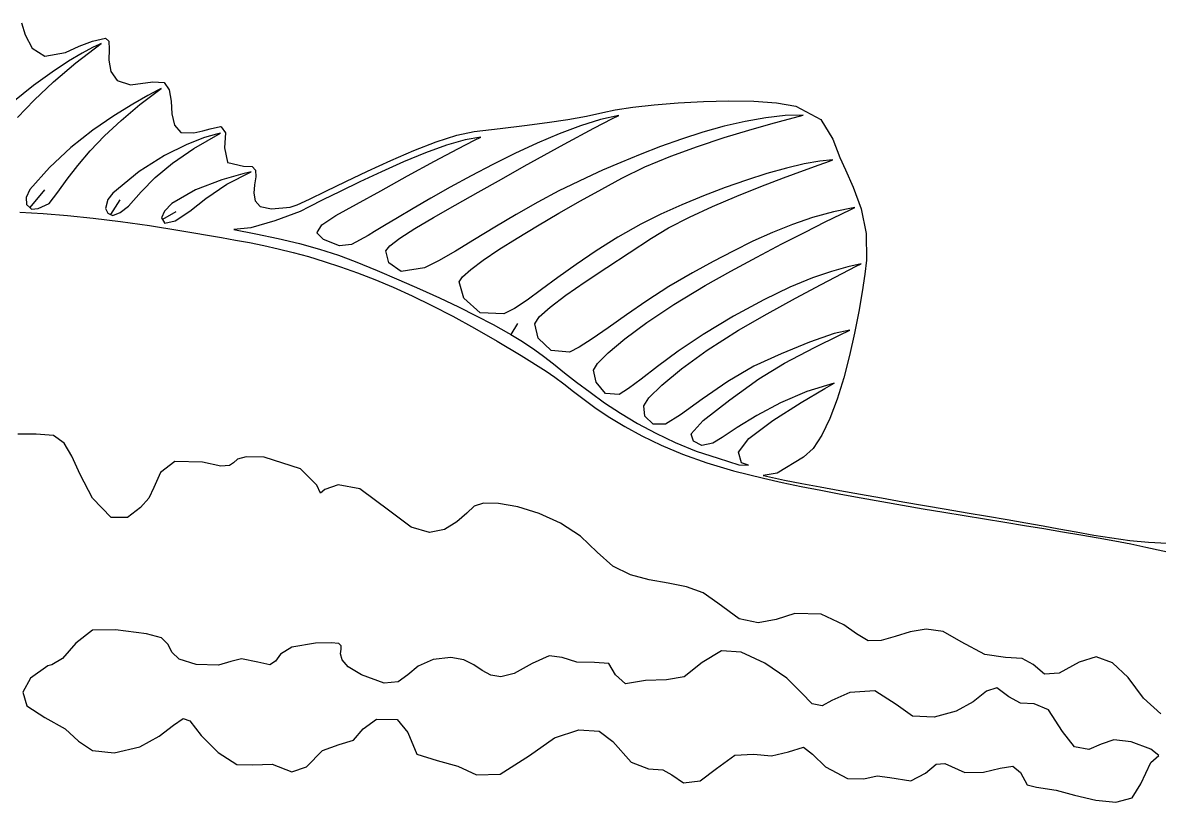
# Model space of a CAD drawing. Extents: x 0 to 275, y 0 to 119.
# Drawn here: x 131.6 to 226.3, y 53.2 to 118.2 of the extents above; entities that cross this region are included whole.
import ezdxf

# ---------------------------------------------------------------- set-up
doc = ezdxf.new("R2010")
doc.units = 0
doc.layers.add('WHITE', color=7, linetype='CONTINUOUS')

msp = doc.modelspace()

# ---------------------------------------------------------------- linework, layer by layer
at = {"layer": 'WHITE', "linetype": 'CONTINUOUS'}
for p, q in [((131.4698, 118.2063), (131.7896, 117.1822)), ((131.7896, 117.1822), (132.3676, 116.0771)), ((136.289, 116.2507), (137.3923, 116.6742)), ((137.3923, 116.6742), (138.4885, 116.9124)), ((138.4885, 116.9124), (138.7572, 116.6706)), ((138.7572, 116.6706), (138.7821, 115.9902)), ((132.3676, 116.0771), (133.4149, 115.4188)), ((133.4149, 115.4188), (135.1442, 115.7345)), ((135.1442, 115.7345), (136.289, 116.2507)), ((136.5463, 115.6682), (135.4101, 114.9937)), ((136.0091, 114.8686), (138.1228, 116.4776)), ((137.4084, 116.133), (136.5463, 115.6682)), ((137.9555, 116.4019), (137.4084, 116.133)), ((138.1228, 116.4776), (137.9555, 116.4019)), ((138.7821, 115.9902), (138.7696, 115.0795)), ((135.4101, 114.9937), (134.0405, 114.0959)), ((134.1473, 113.2841), (136.0091, 114.8686)), ((138.7696, 115.0795), (138.9245, 114.1449)), ((134.0405, 114.0959), (132.4784, 112.961)), ((138.9245, 114.1449), (139.4506, 113.3935)), ((132.4784, 112.961), (130.7644, 111.5755)), ((132.5352, 111.7533), (134.1473, 113.2841)), ((139.4506, 113.3935), (140.5529, 113.0312)), ((140.5529, 113.0312), (142.4377, 113.2657)), ((142.4377, 113.2657), (143.3623, 113.2293)), ((143.3623, 113.2293), (143.7961, 112.6198)), ((142.012, 112.1372), (140.7494, 111.4224)), ((141.3564, 111.3785), (143.1324, 112.7143)), ((142.8543, 112.5778), (142.012, 112.1372)), ((143.1324, 112.7143), (142.8543, 112.5778)), ((143.7961, 112.6198), (143.9457, 111.6684)), ((131.1497, 110.2896), (132.5352, 111.7533)), ((140.7494, 111.4224), (139.1824, 110.4495)), ((139.7796, 110.0529), (141.3564, 111.3785)), ((143.9457, 111.6684), (144.0195, 110.6037)), ((179.9265, 110.7208), (180.9753, 110.9416)), ((180.9753, 110.9416), (182.4362, 111.1621)), ((182.4362, 111.1621), (184.2118, 111.3651)), ((184.2118, 111.3651), (186.2051, 111.5334)), ((186.2051, 111.5334), (188.3187, 111.6498)), ((188.3187, 111.6498), (190.4554, 111.6971)), ((190.4554, 111.6971), (192.5181, 111.6582)), ((192.5181, 111.6582), (194.4096, 111.5157)), ((194.4096, 111.5157), (196.0329, 111.2525)), ((196.0329, 111.2525), (198.1104, 110.1391)), ((139.1824, 110.4495), (137.4267, 109.2344)), ((138.4054, 108.7625), (139.7796, 110.0529)), ((144.0195, 110.6037), (144.2246, 109.6541)), ((175.2975, 109.8805), (177.0315, 110.1384)), ((177.0315, 110.1384), (178.5818, 110.4153)), ((179.7529, 110.1384), (178.0791, 109.6167)), ((178.5818, 110.4153), (179.9265, 110.7208)), ((179.1945, 109.4053), (180.7531, 110.2178)), ((181.2717, 110.4817), (179.7529, 110.1384)), ((180.7531, 110.2178), (181.2717, 110.4817)), ((191.8063, 109.9801), (190.0495, 109.5677)), ((193.5138, 110.2837), (191.8063, 109.9801)), ((195.1461, 110.4592), (193.5138, 110.2837)), ((193.9378, 109.7754), (195.3814, 110.164)), ((196.651, 110.4864), (195.1461, 110.4592)), ((195.3814, 110.164), (196.3335, 110.4081)), ((196.3335, 110.4081), (196.651, 110.4864)), ((198.1104, 110.1391), (199.1239, 108.5021)), ((137.4267, 109.2344), (135.5981, 107.7933)), ((144.2246, 109.6541), (144.7674, 109.0479)), ((144.7674, 109.0479), (145.856, 109.0117)), ((145.8535, 107.7115), (148.0784, 109.0012)), ((145.856, 109.0117), (146.597, 109.1832)), ((146.597, 109.1832), (147.2033, 109.3463)), ((147.2033, 109.3463), (148.0735, 109.5382)), ((148.0784, 109.0012), (147.7372, 108.9218)), ((148.114, 109.5233), (148.4879, 109.0303)), ((148.4879, 109.0303), (148.4089, 107.7602)), ((167.7548, 108.8156), (169.2154, 109.1255)), ((169.2154, 109.1255), (171.3674, 109.3835)), ((171.3674, 109.3835), (173.4021, 109.632)), ((173.4021, 109.632), (175.2975, 109.8805)), ((178.0791, 109.6167), (176.3084, 108.9509)), ((176.7102, 108.073), (179.1945, 109.4053)), ((188.2692, 109.0661), (186.4913, 108.4948)), ((190.0495, 109.5677), (188.2692, 109.0661)), ((190.0453, 108.6249), (192.1201, 109.2574)), ((192.1201, 109.2574), (193.9378, 109.7754)), ((137.212, 107.5132), (138.4054, 108.7625)), ((145.2498, 108.0516), (143.3889, 107.1322)), ((146.7435, 108.626), (145.2498, 108.0516)), ((147.7372, 108.9218), (146.7435, 108.626)), ((164.1892, 107.5481), (166.0511, 108.2691)), ((166.0511, 108.2691), (167.7548, 108.8156)), ((168.4718, 108.4402), (166.9056, 107.9872)), ((167.8602, 107.6825), (169.2543, 108.4002)), ((169.7666, 108.6605), (168.4718, 108.4402)), ((169.2543, 108.4002), (169.7666, 108.6605)), ((174.4756, 108.1703), (172.6153, 107.304)), ((173.3925, 106.2384), (176.7102, 108.073)), ((176.3084, 108.9509), (174.4756, 108.1703)), ((186.4913, 108.4948), (184.7416, 107.8733)), ((187.8308, 107.8931), (190.0453, 108.6249)), ((199.1239, 108.5021), (199.6811, 106.9587)), ((135.5981, 107.7933), (133.8122, 106.1421)), ((136.1774, 106.3112), (137.212, 107.5132)), ((143.3889, 107.1322), (141.2937, 105.8014)), ((144.0687, 106.481), (145.8535, 107.7115)), ((148.4089, 107.7602), (148.645, 106.5822)), ((162.2543, 106.7145), (164.1892, 107.5481)), ((165.1656, 107.3578), (163.3302, 106.605)), ((166.9056, 107.9872), (165.1656, 107.3578)), ((165.8953, 106.6511), (167.8602, 107.6825)), ((172.6153, 107.304), (170.7624, 106.3811)), ((183.0459, 107.2211), (181.4301, 106.5577)), ((184.7416, 107.8733), (183.0459, 107.2211)), ((183.4514, 106.1911), (185.5938, 107.0768)), ((185.5938, 107.0768), (187.8308, 107.8931)), ((133.8122, 106.1421), (132.185, 104.2971)), ((135.2796, 105.1623), (136.1774, 106.3112)), ((142.6339, 105.2888), (144.0687, 106.481)), ((148.675, 106.5511), (149.9968, 106.2388)), ((149.9968, 106.2388), (150.7009, 106.2266)), ((150.7009, 106.2266), (150.9873, 105.8975)), ((160.3313, 105.8303), (162.2543, 106.7145)), ((163.3302, 106.605), (161.478, 105.7821)), ((163.6534, 105.4411), (165.8953, 106.6511)), ((170.7624, 106.3811), (168.9514, 105.4308)), ((171.4943, 105.1622), (173.3925, 106.2384)), ((181.4301, 106.5577), (179.9199, 105.9026)), ((181.521, 105.251), (183.4514, 106.1911)), ((196.7253, 106.4301), (195.24, 106.0817)), ((196.6544, 105.8834), (197.9668, 106.3572)), ((198.0397, 106.6619), (196.7253, 106.4301)), ((197.9668, 106.3572), (198.833, 106.6624)), ((199.122, 106.7623), (198.0397, 106.6619)), ((198.833, 106.6624), (199.122, 106.7623)), ((199.6811, 106.9587), (200.1584, 105.9497)), ((141.2937, 105.8014), (139.0975, 103.9927)), ((141.4417, 104.1039), (142.6339, 105.2888)), ((149.9206, 105.6091), (148.1647, 105.1075)), ((148.6022, 104.7487), (150.6186, 105.7715)), ((150.6186, 105.7715), (149.9206, 105.6091)), ((151.0039, 105.3494), (150.9023, 104.6786)), ((150.9873, 105.8975), (151.0039, 105.3494)), ((158.5052, 104.9575), (160.3313, 105.8303)), ((161.478, 105.7821), (159.6873, 104.942)), ((161.4278, 104.1874), (163.6534, 105.4411)), ((168.9514, 105.4308), (167.2172, 104.4822)), ((178.5414, 105.2753), (177.3201, 104.6953)), ((179.9199, 105.9026), (178.5414, 105.2753)), ((179.845, 104.3367), (181.521, 105.251)), ((193.6201, 105.6289), (191.9022, 105.084)), ((193.1203, 104.5437), (195.0032, 105.2693)), ((195.24, 106.0817), (193.6201, 105.6289)), ((195.0032, 105.2693), (196.6544, 105.8834)), ((200.1584, 105.9497), (200.8199, 104.4919)), ((132.185, 104.2971), (131.8721, 103.6189)), ((133.3845, 104.2714), (132.1615, 102.7965)), ((134.4969, 104.0726), (135.2796, 105.1623)), ((145.9916, 104.2759), (144.0173, 103.1182)), ((148.1647, 105.1075), (145.9916, 104.2759)), ((146.8421, 103.5373), (148.6022, 104.7487)), ((150.9023, 104.6786), (150.8326, 103.9804)), ((156.8609, 104.1581), (158.5052, 104.9575)), ((159.6873, 104.942), (158.0366, 104.138)), ((167.2172, 104.4822), (165.5944, 103.5646)), ((169.5373, 104.0663), (171.4943, 105.1622)), ((177.3201, 104.6953), (176.2821, 104.1821)), ((178.0724, 103.3475), (179.845, 104.3367)), ((190.1228, 104.4594), (188.3183, 103.7673)), ((191.9022, 105.084), (190.1228, 104.4594)), ((191.1133, 103.7348), (193.1203, 104.5437)), ((200.8199, 104.4919), (201.467, 102.6839)), ((131.8721, 103.6189), (131.8829, 103.0424)), ((133.7943, 103.1214), (134.4969, 104.0726)), ((138.6717, 103.4543), (138.4684, 102.7109)), ((139.0975, 103.9927), (138.6717, 103.4543)), ((139.6748, 103.4382), (138.8963, 102.2156)), ((140.3846, 102.8955), (141.4417, 104.1039)), ((145.5126, 102.478), (146.8421, 103.5373)), ((150.8326, 103.9804), (150.9446, 103.3505)), ((150.9446, 103.3505), (151.3876, 102.8839)), ((154.4582, 103.0274), (155.4836, 103.4941)), ((156.6041, 103.423), (155.4683, 102.8503)), ((155.4836, 103.4941), (156.8609, 104.1581)), ((158.0366, 104.138), (156.6041, 103.423)), ((159.3987, 103.0755), (161.4278, 104.1874)), ((165.5944, 103.5646), (164.1178, 102.7069)), ((167.6159, 102.9883), (169.5373, 104.0663)), ((176.2821, 104.1821), (174.5094, 103.2505)), ((176.266, 102.3154), (178.0724, 103.3475)), ((188.3183, 103.7673), (186.5252, 103.02)), ((189.0894, 102.8712), (191.1133, 103.7348)), ((131.3531, 102.4134), (133.2748, 102.2942)), ((131.8829, 103.0424), (132.1615, 102.7965)), ((132.1615, 102.7965), (132.1715, 102.7973)), ((132.1615, 102.7965), (132.3248, 102.6524)), ((132.3248, 102.6524), (132.8765, 102.7232)), ((132.8765, 102.7232), (133.7943, 103.1214)), ((138.4684, 102.7109), (138.6816, 102.3187)), ((139.1039, 102.116), (139.7153, 102.3878)), ((139.7153, 102.3878), (140.3846, 102.8955)), ((143.3879, 102.4849), (143.1505, 101.9317)), ((144.3404, 102.4384), (143.236, 101.7836)), ((144.0173, 103.1182), (143.3879, 102.4849)), ((144.2753, 101.6709), (145.5126, 102.478)), ((151.3876, 102.8839), (152.3125, 102.675)), ((152.3125, 102.675), (153.8701, 102.8203)), ((154.7075, 102.4728), (152.5971, 101.6877)), ((153.8701, 102.8203), (154.4582, 103.0274)), ((155.4683, 102.8503), (154.7075, 102.4728)), ((157.6921, 102.1387), (159.3987, 103.0755)), ((164.1178, 102.7069), (162.8221, 101.9385)), ((165.8244, 101.9654), (167.6159, 102.9883)), ((174.5094, 103.2505), (172.7087, 102.2219)), ((186.5252, 103.02), (184.78, 102.23)), ((187.1559, 101.9814), (189.0894, 102.8712)), ((199.1617, 102.4345), (197.4257, 101.9545)), ((200.9464, 102.8094), (199.1617, 102.4345)), ((199.7957, 102.2479), (200.6589, 102.6702)), ((200.6589, 102.6702), (200.9464, 102.8094)), ((201.467, 102.6839), (201.9007, 100.6241)), ((133.2748, 102.2942), (135.3107, 102.1285)), ((135.3107, 102.1285), (137.4649, 101.9102)), ((137.4649, 101.9102), (139.7416, 101.6334)), ((138.6816, 102.3187), (138.8963, 102.2156)), ((138.8963, 102.2156), (138.9057, 102.2191)), ((138.8963, 102.2156), (139.1039, 102.116)), ((139.7416, 101.6334), (142.1448, 101.2921)), ((143.1505, 101.9317), (143.236, 101.7836)), ((143.236, 101.7836), (143.3936, 101.5105)), ((143.236, 101.7836), (143.2457, 101.7812)), ((143.4366, 101.4914), (144.2753, 101.6709)), ((152.5971, 101.6877), (150.5879, 101.1052)), ((156.521, 101.3509), (157.6921, 102.1387)), ((162.8221, 101.9385), (161.742, 101.2884)), ((164.2572, 101.035), (165.8244, 101.9654)), ((172.7087, 102.2219), (170.9313, 101.1574)), ((174.4888, 101.2727), (176.266, 102.3154)), ((183.1191, 101.4094), (181.1776, 100.3277)), ((184.78, 102.23), (183.1191, 101.4094)), ((185.4203, 101.0939), (187.1559, 101.9814)), ((195.7422, 101.381), (194.0912, 100.7208)), ((197.4257, 101.9545), (195.7422, 101.381)), ((196.7997, 100.7499), (198.4766, 101.5942)), ((198.4766, 101.5942), (199.7957, 102.2479)), ((142.1448, 101.2921), (144.6788, 100.8802)), ((144.6788, 100.8802), (145.8362, 100.6831)), ((145.8362, 100.6831), (146.9897, 100.489)), ((146.9897, 100.489), (148.1445, 100.2919)), ((150.5879, 101.1052), (149.1707, 100.9477)), ((149.1707, 100.9477), (151.0256, 100.5977)), ((151.0256, 100.5977), (152.8662, 100.2103)), ((156.115, 100.7115), (156.521, 101.3509)), ((156.6418, 100.118), (156.1199, 100.6624)), ((160.3673, 100.4598), (158.9881, 99.7125)), ((160.9121, 100.7858), (160.3673, 100.4598)), ((161.742, 101.2884), (160.9121, 100.7858)), ((163.0087, 100.2346), (164.2572, 101.035)), ((170.9313, 101.1574), (169.2283, 100.1181)), ((172.8037, 100.2513), (174.4888, 101.2727)), ((183.9897, 100.2371), (185.4203, 101.0939)), ((194.0912, 100.7208), (192.4526, 99.9804)), ((194.8629, 99.7562), (196.7997, 100.7499)), ((201.9007, 100.6241), (201.9223, 98.4112)), ((148.1445, 100.2919), (149.3059, 100.0854)), ((149.3059, 100.0854), (150.4793, 99.8635)), ((150.4793, 99.8635), (151.6699, 99.6198)), ((151.6699, 99.6198), (152.8832, 99.3482)), ((152.8662, 100.2103), (154.6435, 99.7881)), ((154.6435, 99.7881), (156.3283, 99.3297)), ((157.9964, 99.5984), (156.6418, 100.118)), ((158.9881, 99.7125), (157.9964, 99.5984)), ((161.8438, 99.1717), (162.1729, 99.6014)), ((162.1729, 99.6014), (163.0087, 100.2346)), ((169.2283, 100.1181), (167.6508, 99.1652)), ((171.2735, 99.2835), (172.8037, 100.2513)), ((181.1776, 100.3277), (179.3726, 99.1934)), ((182.1454, 99.0242), (183.9897, 100.2371)), ((192.4526, 99.9804), (190.8065, 99.1665)), ((192.764, 98.6538), (194.8629, 99.7562)), ((152.8832, 99.3482), (154.1243, 99.0426)), ((154.1243, 99.0426), (155.3987, 98.6966)), ((155.3987, 98.6966), (156.7116, 98.3041)), ((156.3283, 99.3297), (157.8914, 98.8342)), ((157.8914, 98.8342), (159.3034, 98.3002)), ((162.0991, 98.1803), (161.8438, 99.1717)), ((167.6508, 99.1652), (166.25, 98.3598)), ((169.9612, 98.4013), (171.2735, 99.2835)), ((179.3726, 99.1934), (177.7093, 98.0538)), ((180.2679, 97.7948), (182.1454, 99.0242)), ((190.8065, 99.1665), (189.1326, 98.2859)), ((190.601, 97.4837), (192.764, 98.6538)), ((156.7116, 98.3041), (158.0684, 97.8589)), ((158.0684, 97.8589), (159.4743, 97.3548)), ((159.3034, 98.3002), (161.1398, 97.536)), ((163.1238, 97.4601), (162.0991, 98.1803)), ((165.0766, 97.7628), (163.1238, 97.4601)), ((166.25, 98.3598), (165.0766, 97.7628)), ((168.2413, 97.0223), (168.9296, 97.637)), ((168.9296, 97.637), (169.9612, 98.4013)), ((177.7093, 98.0538), (176.1923, 96.9561)), ((178.4682, 96.5973), (180.2679, 97.7948)), ((189.1326, 98.2859), (187.4112, 97.3452)), ((200.3502, 97.8495), (198.9969, 97.4701)), ((199.8879, 97.2886), (201.0675, 97.8919)), ((201.4787, 98.0993), (200.3502, 97.8495)), ((201.0675, 97.8919), (201.4787, 98.0993)), ((201.9223, 98.4112), (201.7736, 97.2325)), ((159.4743, 97.3548), (160.9347, 96.7856)), ((160.9347, 96.7856), (162.4549, 96.145)), ((161.1398, 97.536), (162.9274, 96.7717)), ((162.9274, 96.7717), (164.6562, 96.0098)), ((167.9591, 96.5886), (168.2413, 97.0223)), ((176.1923, 96.9561), (174.8266, 95.9473)), ((187.4112, 97.3452), (185.4439, 96.2058)), ((188.4718, 96.2869), (190.601, 97.4837)), ((197.4051, 96.9177), (195.5379, 96.1437)), ((198.9969, 97.4701), (197.4051, 96.9177)), ((198.1385, 96.3771), (199.8879, 97.2886)), ((201.7736, 97.2325), (201.5563, 95.7755)), ((162.4549, 96.145), (164.0402, 95.427)), ((164.6562, 96.0098), (166.3161, 95.2523)), ((168.3509, 95.2388), (167.9591, 96.5886)), ((174.8266, 95.9473), (173.6171, 95.0747)), ((176.8571, 95.4801), (178.4682, 96.5973)), ((185.4439, 96.2058), (183.5976, 95.0152)), ((185.8516, 94.7084), (188.4718, 96.2869)), ((195.5379, 96.1437), (193.3584, 95.0996)), ((195.9967, 95.2347), (198.1385, 96.3771)), ((201.5563, 95.7755), (201.2714, 94.1116)), ((164.0402, 95.427), (165.696, 94.6252)), ((166.3161, 95.2523), (167.8973, 94.5018)), ((169.7225, 94.008), (168.3509, 95.2388)), ((173.6171, 95.0747), (172.5686, 94.3854)), ((175.5456, 94.4918), (176.8571, 95.4801)), ((183.5976, 95.0152), (181.9, 93.8432)), ((193.3584, 95.0996), (190.8297, 93.7368)), ((193.6396, 93.9381), (195.9967, 95.2347)), ((165.696, 94.6252), (167.4275, 93.7335)), ((167.8973, 94.5018), (169.3895, 93.7603)), ((171.6855, 93.9263), (169.7225, 94.008)), ((172.5686, 94.3854), (171.6855, 93.9263)), ((174.6445, 93.6806), (175.5456, 94.4918)), ((181.9, 93.8432), (180.3792, 92.7595)), ((183.6027, 93.2059), (185.8516, 94.7084)), ((191.2445, 92.5645), (193.6396, 93.9381)), ((201.2714, 94.1116), (200.9199, 92.3127)), ((167.4275, 93.7335), (169.24, 92.7457)), ((169.3895, 93.7603), (170.7829, 93.0302)), ((170.7829, 93.0302), (172.0673, 92.3138)), ((172.8112, 93.1217), (172.2578, 92.1993)), ((174.2644, 93.0943), (174.6445, 93.6806)), ((174.5491, 91.8908), (174.2644, 93.0943)), ((181.7674, 91.8427), (183.6027, 93.2059)), ((190.8297, 93.7368), (188.3142, 92.2164)), ((169.24, 92.7457), (171.139, 91.6555)), ((172.0673, 92.3138), (172.2578, 92.1993)), ((172.2578, 92.1993), (172.2675, 92.2019)), ((172.2578, 92.1993), (173.2328, 91.6134)), ((180.3792, 92.7595), (179.0629, 91.8339)), ((188.3142, 92.2164), (186.2143, 90.8024)), ((188.6323, 90.8986), (191.2445, 92.5645)), ((199.2257, 92.2825), (197.1725, 91.5716)), ((197.5926, 91.1307), (199.6788, 92.154)), ((200.5276, 92.5538), (199.2257, 92.2825)), ((199.6788, 92.154), (200.5276, 92.5538)), ((200.9199, 92.3127), (200.5028, 90.4503)), ((171.139, 91.6555), (173.1296, 90.4568)), ((173.2328, 91.6134), (174.2693, 90.9311)), ((175.628, 90.8738), (174.5491, 91.8908)), ((177.979, 91.1361), (177.1549, 90.7357)), ((179.0629, 91.8339), (177.979, 91.1361)), ((180.3879, 90.6819), (181.7674, 91.8427)), ((197.1725, 91.5716), (194.8057, 90.6043)), ((195.0862, 89.8084), (197.5926, 91.1307)), ((173.1296, 90.4568), (175.2172, 89.1434)), ((174.2693, 90.9311), (174.9993, 90.3919)), ((174.9993, 90.3919), (175.8228, 89.748)), ((177.1549, 90.7357), (175.628, 90.8738)), ((179.5062, 89.7868), (180.3879, 90.6819)), ((186.2143, 90.8024), (184.4964, 89.5446)), ((186.4832, 89.3385), (188.6323, 90.8986)), ((194.8057, 90.6043), (192.5388, 89.5587)), ((200.5028, 90.4503), (200.0211, 88.5964)), ((175.2172, 89.1434), (175.9256, 88.6539)), ((175.8228, 89.748), (176.7414, 89.0191)), ((179.1642, 89.2199), (179.5062, 89.7868)), ((179.3869, 88.2319), (179.1642, 89.2199)), ((184.4964, 89.5446), (183.1265, 88.4926)), ((184.8501, 87.9807), (186.4832, 89.3385)), ((192.5388, 89.5587), (190.3621, 88.287)), ((192.9536, 88.5002), (195.0862, 89.8084)), ((175.9256, 88.6539), (176.6787, 88.0874)), ((176.7414, 89.0191), (177.7568, 88.2248)), ((177.7568, 88.2248), (178.8707, 87.3849)), ((180.1591, 87.278), (179.3869, 88.2319)), ((183.1265, 88.4926), (182.071, 87.6957)), ((190.3621, 88.287), (188.2281, 86.8193)), ((190.5155, 86.7431), (192.9536, 88.5002)), ((199.2354, 88.1452), (196.9408, 87.4494)), ((198.4364, 87.693), (199.2354, 88.1452)), ((200.0211, 88.5964), (199.4759, 86.8225)), ((176.6787, 88.0874), (177.4953, 87.456)), ((177.4953, 87.456), (178.3945, 86.7717)), ((178.8707, 87.3849), (180.0847, 86.519)), ((181.2953, 87.2033), (180.1591, 87.278)), ((182.071, 87.6957), (181.2953, 87.2033)), ((183.7857, 86.9217), (184.8501, 87.9807)), ((196.9408, 87.4494), (194.7503, 86.4989)), ((196.4706, 86.531), (198.4364, 87.693)), ((178.3945, 86.7717), (179.3952, 86.0465)), ((180.0847, 86.519), (181.4005, 85.6468)), ((183.3425, 86.2575), (183.7857, 86.9217)), ((183.4525, 85.4057), (183.3425, 86.2575)), ((188.2281, 86.8193), (186.4072, 85.5154)), ((188.3137, 85.028), (190.5155, 86.7431)), ((194.7503, 86.4989), (192.7811, 85.447)), ((194.1146, 85.0243), (196.4706, 86.531)), ((199.4759, 86.8225), (198.8681, 85.2004)), ((179.3952, 86.0465), (180.5165, 85.2924)), ((180.5165, 85.2924), (181.7773, 84.5216)), ((181.4005, 85.6468), (182.8198, 84.788)), ((184.1209, 84.7232), (183.4525, 85.4057)), ((186.4072, 85.5154), (185.1696, 84.7344)), ((192.7811, 85.447), (191.1253, 84.4395)), ((181.7773, 84.5216), (183.1966, 83.746)), ((182.8198, 84.788), (184.3443, 83.9622)), ((185.1696, 84.7344), (184.1209, 84.7232)), ((187.3082, 83.9199), (188.3137, 85.028)), ((191.1253, 84.4395), (189.8745, 83.6218)), ((192.1211, 83.5247), (194.1146, 85.0243)), ((198.8681, 85.2004), (198.1988, 83.8018)), ((132.7141, 83.9018), (131.1824, 83.884)), ((134.1335, 83.7678), (132.7141, 83.9018)), ((135.0259, 83.1488), (134.1335, 83.7678)), ((183.1966, 83.746), (184.7934, 82.9776)), ((184.3443, 83.9622), (185.9755, 83.1892)), ((187.4959, 83.2976), (187.2999, 83.8803)), ((189.8745, 83.6218), (189.1201, 83.1393)), ((191.2427, 82.3832), (192.1211, 83.5247)), ((198.1988, 83.8018), (197.4689, 82.6985)), ((135.6759, 82.0613), (135.0259, 83.1488)), ((184.7934, 82.9776), (186.5867, 82.2285)), ((185.9755, 83.1892), (187.7151, 82.4886)), ((188.1816, 82.9562), (187.4959, 83.2976)), ((187.7151, 82.4886), (189.565, 81.8801)), ((189.1201, 83.1393), (188.1816, 82.9562)), ((197.4689, 82.6985), (196.6794, 81.9622)), ((136.3678, 80.5216), (135.6759, 82.0613)), ((144.2539, 81.6175), (143.0551, 80.6875)), ((146.578, 81.5468), (144.2539, 81.6175)), ((148.0868, 81.2375), (146.578, 81.5468)), ((149.1418, 81.5136), (148.8105, 81.2754)), ((149.4731, 81.8057), (149.1418, 81.5136)), ((150.1969, 82.0049), (149.4731, 81.8057)), ((151.7057, 81.9646), (150.1969, 82.0049)), ((154.7331, 81.001), (151.7057, 81.9646)), ((186.5867, 82.2285), (188.5954, 81.5108)), ((188.5954, 81.5108), (190.8385, 80.8364)), ((189.565, 81.8801), (191.2703, 81.3385)), ((191.4982, 81.4967), (191.2427, 82.3832)), ((192.0721, 81.295), (191.4982, 81.4967)), ((196.6794, 81.9622), (194.4799, 80.6352)), ((143.0551, 80.6875), (142.4972, 79.4371)), ((148.8105, 81.2754), (148.0868, 81.2375)), ((156.0977, 79.6491), (154.7331, 81.001)), ((190.8385, 80.8364), (193.3351, 80.2174)), ((191.2703, 81.3385), (192.0721, 81.295)), ((194.4799, 80.6352), (193.3024, 80.4434)), ((137.3861, 78.5462), (136.3678, 80.5216)), ((156.4156, 78.964), (156.0977, 79.6491)), ((157.8637, 79.6619), (156.7782, 79.2721)), ((159.6685, 79.3325), (157.8637, 79.6619)), ((193.3024, 80.4434), (193.3444, 80.4333)), ((193.3351, 80.2174), (194.8868, 79.8741)), ((193.3444, 80.4333), (195.0829, 80.0685)), ((194.8868, 79.8741), (196.4836, 79.539)), ((195.0829, 80.0685), (196.5202, 79.7857)), ((196.5202, 79.7857), (198.0677, 79.4926)), ((142.4972, 79.4371), (142.096, 78.5462)), ((156.7782, 79.2721), (156.4156, 78.964)), ((162.189, 77.4826), (159.6685, 79.3325)), ((196.4836, 79.539), (198.1187, 79.2116)), ((198.0677, 79.4926), (199.7054, 79.1912)), ((198.1187, 79.2116), (199.7853, 78.8917)), ((199.7054, 79.1912), (201.4133, 78.8841)), ((199.7853, 78.8917), (201.4766, 78.5788)), ((201.4133, 78.8841), (203.1713, 78.5734)), ((138.9446, 76.9331), (137.3861, 78.5462)), ((141.3921, 77.7664), (140.3108, 76.951)), ((142.096, 78.5462), (141.3921, 77.7664)), ((169.2159, 77.9005), (168.5925, 77.313)), ((169.9853, 78.1425), (169.2159, 77.9005)), ((171.2457, 78.12), (169.9853, 78.1425)), ((172.8417, 77.8337), (171.2457, 78.12)), ((174.6177, 77.2844), (172.8417, 77.8337)), ((201.4766, 78.5788), (203.1858, 78.2727)), ((203.1713, 78.5734), (204.9595, 78.2616)), ((203.1858, 78.2727), (204.9062, 77.9729)), ((204.9062, 77.9729), (206.631, 77.679)), ((204.9595, 78.2616), (206.7579, 77.9509)), ((206.7579, 77.9509), (208.5463, 77.6438)), ((140.3108, 76.951), (138.9446, 76.9331)), ((163.9677, 76.1235), (162.189, 77.4826)), ((168.5925, 77.313), (167.7739, 76.5683)), ((176.4183, 76.4725), (174.6177, 77.2844)), ((206.631, 77.679), (208.3534, 77.3907)), ((208.3534, 77.3907), (210.0667, 77.1076)), ((208.5463, 77.6438), (210.3049, 77.3424)), ((210.0667, 77.1076), (211.764, 76.8294)), ((210.3049, 77.3424), (212.0135, 77.0492)), ((211.764, 76.8294), (213.4385, 76.5556)), ((212.0135, 77.0492), (213.6522, 76.7665)), ((213.6522, 76.7665), (215.201, 76.4965)), ((165.4795, 75.7003), (163.9677, 76.1235)), ((166.7422, 75.9396), (165.4795, 75.7003)), ((167.7739, 76.5683), (166.7422, 75.9396)), ((178.088, 75.3989), (176.4183, 76.4725)), ((213.4385, 76.5556), (215.0836, 76.2859)), ((215.0836, 76.2859), (216.6923, 76.02)), ((215.201, 76.4965), (216.6398, 76.2417)), ((216.6398, 76.2417), (217.9487, 76.0043)), ((216.6923, 76.02), (218.2579, 75.7574)), ((217.9487, 76.0043), (219.401, 75.7363)), ((179.4713, 74.0642), (178.088, 75.3989)), ((218.2579, 75.7574), (219.7738, 75.4978)), ((219.401, 75.7363), (220.8723, 75.4745)), ((219.7738, 75.4978), (221.2329, 75.2409)), ((220.8723, 75.4745), (222.3641, 75.2346)), ((221.2329, 75.2409), (222.6287, 74.9862)), ((222.3641, 75.2346), (223.878, 75.0322)), ((222.6287, 74.9862), (223.9543, 74.7334)), ((223.878, 75.0322), (225.4157, 74.8832)), ((225.4157, 74.8832), (226.9786, 74.8032)), ((180.7783, 72.8858), (179.4713, 74.0642)), ((223.9543, 74.7334), (225.2029, 74.482)), ((225.2029, 74.482), (228.0349, 73.8527)), ((182.2441, 72.1711), (180.7783, 72.8858)), ((183.7997, 71.756), (182.2441, 72.1711)), ((185.3758, 71.4765), (183.7997, 71.756)), ((186.9034, 71.1684), (185.3758, 71.4765)), ((188.3135, 70.6677), (186.9034, 71.1684)), ((189.5368, 69.8101), (188.3135, 70.6677)), ((191.309, 68.4932), (189.5368, 69.8101)), ((192.8888, 68.1626), (191.309, 68.4932)), ((194.3974, 68.4374), (192.8888, 68.1626)), ((195.9559, 68.9365), (194.3974, 68.4374)), ((198.1294, 68.8732), (195.9559, 68.9365)), ((200.0243, 67.9996), (198.1294, 68.8732)), ((137.4015, 67.5424), (136.0187, 66.4676)), ((139.3077, 67.5705), (137.4015, 67.5424)), ((141.906, 67.2272), (139.3077, 67.5705)), ((201.0836, 67.2272), (200.0243, 67.9996)), ((205.5481, 67.4138), (204.2948, 67.009)), ((206.8885, 67.6431), (205.5481, 67.4138)), ((208.3132, 67.4485), (206.8885, 67.6431)), ((209.8197, 66.5815), (208.3132, 67.4485)), ((136.0187, 66.4676), (134.8848, 65.1818)), ((143.157, 66.897), (141.906, 67.2272)), ((143.6915, 66.3534), (143.157, 66.897)), ((144.0146, 65.7204), (143.6915, 66.3534)), ((155.9978, 66.4676), (154.012, 66.1376)), ((157.2875, 66.4983), (155.9978, 66.4676)), ((157.9326, 66.4207), (157.2875, 66.4983)), ((158.1397, 66.2373), (157.9326, 66.4207)), ((202.0599, 66.6673), (201.0836, 67.2272)), ((203.1312, 66.6773), (202.0599, 66.6673)), ((204.2948, 67.009), (203.1312, 66.6773)), ((211.7883, 65.5156), (209.8197, 66.5815)), ((144.6311, 65.1221), (144.0146, 65.7204)), ((153.0746, 65.5505), (152.6477, 64.9689)), ((154.012, 66.1376), (153.0746, 65.5505)), ((158.0661, 65.5614), (158.1153, 65.9501)), ((158.1984, 65.0735), (158.0661, 65.5614)), ((158.1153, 65.9501), (158.1397, 66.2373)), ((175.469, 65.4041), (174.0397, 64.7583)), ((176.5353, 65.2648), (175.469, 65.4041)), ((189.8407, 65.8218), (188.2271, 64.8371)), ((191.4615, 65.7085), (189.8407, 65.8218)), ((193.4348, 64.8011), (191.4615, 65.7085)), ((213.5183, 65.2616), (211.7883, 65.5156)), ((133.6637, 64.5684), (132.2287, 63.5506)), ((134.0126, 64.6641), (133.6637, 64.5684)), ((134.8848, 65.1818), (134.0126, 64.6641)), ((146.0462, 64.6824), (144.6311, 65.1221)), ((147.8997, 64.6213), (146.0462, 64.6824)), ((148.9377, 64.934), (147.8997, 64.6213)), ((149.8119, 65.1684), (148.9377, 64.934)), ((151.1739, 64.8723), (149.8119, 65.1684)), ((152.1934, 64.6554), (151.1739, 64.8723)), ((152.6477, 64.9689), (152.1934, 64.6554)), ((158.7189, 64.4885), (158.1984, 65.0735)), ((159.834, 63.8087), (158.7189, 64.4885)), ((164.5355, 64.532), (163.6874, 63.8088)), ((165.7974, 65.1002), (164.5355, 64.532)), ((167.2608, 65.2647), (165.7974, 65.1002)), ((168.3459, 65.0628), (167.2608, 65.2647)), ((169.1798, 64.6482), (168.3459, 65.0628)), ((169.8901, 64.1744), (169.1798, 64.6482)), ((174.0397, 64.7583), (172.5514, 63.9333)), ((177.762, 64.8723), (176.5353, 65.2648)), ((179.249, 64.8414), (177.762, 64.8723)), ((180.4406, 64.7766), (179.249, 64.8414)), ((180.9906, 63.8087), (180.4406, 64.7766)), ((188.2271, 64.8371), (186.7317, 63.6667)), ((195.2728, 63.5304), (193.4348, 64.8011)), ((214.8994, 65.1928), (213.5183, 65.2616)), ((215.8211, 64.6824), (214.8994, 65.1928)), ((216.7566, 63.8707), (215.8211, 64.6824)), ((219.6573, 64.8723), (217.9875, 63.9621)), ((221.071, 65.3115), (219.6573, 64.8723)), ((222.4206, 64.8248), (221.071, 65.3115)), ((223.7275, 63.6118), (222.4206, 64.8248)), ((132.2287, 63.5506), (131.5842, 62.3796)), ((161.7159, 63.1372), (159.834, 63.8087)), ((163.6874, 63.8088), (162.8739, 63.2406)), ((170.6039, 63.7949), (169.8901, 64.1744)), ((171.4486, 63.6634), (170.6039, 63.7949)), ((172.5514, 63.9333), (171.4486, 63.6634)), ((181.815, 63.059), (180.9906, 63.8087)), ((186.7317, 63.6667), (185.2447, 63.3909)), ((196.4877, 62.3274), (195.2728, 63.5304)), ((217.9875, 63.9621), (216.7566, 63.8707)), ((225.013, 61.8716), (223.7275, 63.6118)), ((162.8739, 63.2406), (161.7159, 63.1372)), ((183.5088, 63.3558), (181.815, 63.059)), ((185.2447, 63.3909), (183.5088, 63.3558)), ((212.7824, 62.7382), (211.9215, 62.4611)), ((213.77, 61.9856), (212.7824, 62.7382)), ((131.5842, 62.3796), (131.9224, 61.2301)), ((197.3838, 61.3919), (196.4877, 62.3274)), ((199.0326, 61.6817), (198.2124, 61.2498)), ((200.5224, 62.3359), (199.0326, 61.6817)), ((202.6198, 62.4836), (200.5224, 62.3359)), ((204.3882, 61.3398), (202.6198, 62.4836)), ((211.9215, 62.4611), (210.8073, 61.5677)), ((214.7587, 61.4705), (213.77, 61.9856)), ((226.4409, 60.5612), (225.013, 61.8716)), ((131.9224, 61.2301), (133.4358, 60.2763)), ((198.2124, 61.2498), (197.3838, 61.3919)), ((205.7384, 60.3766), (204.3882, 61.3398)), ((209.393, 60.8004), (207.555, 60.3001)), ((210.8073, 61.5677), (209.393, 60.8004)), ((215.897, 61.3969), (214.7587, 61.4705)), ((217.0923, 60.8959), (215.897, 61.3969)), ((218.252, 59.0988), (217.0923, 60.8959)), ((133.4358, 60.2763), (135.1177, 59.3274)), ((144.1373, 59.6328), (144.9571, 60.1773)), ((144.9571, 60.1773), (145.5144, 59.9725)), ((145.5144, 59.9725), (146.4456, 58.7725)), ((159.948, 59.3267), (161.065, 60.1174)), ((161.065, 60.1174), (162.7812, 60.1062)), ((162.7812, 60.1062), (163.6703, 59.0229)), ((207.555, 60.3001), (205.7384, 60.3766)), ((135.1177, 59.3274), (136.2371, 58.2965)), ((142.9656, 58.7199), (144.1373, 59.6328)), ((146.4456, 58.7725), (147.8647, 57.3517)), ((159.164, 58.3688), (159.948, 59.3267)), ((163.6703, 59.0229), (164.4412, 57.2054)), ((175.8967, 58.573), (177.9282, 59.2413)), ((177.9282, 59.2413), (179.6392, 59.1262)), ((179.6392, 59.1262), (180.7627, 58.2632)), ((219.2663, 57.8187), (218.252, 59.0988)), ((136.2371, 58.2965), (137.3991, 57.5149)), ((139.2092, 57.3136), (141.3527, 57.8199)), ((141.3527, 57.8199), (142.9656, 58.7199)), ((156.5562, 57.5214), (157.9492, 58.0163)), ((157.9492, 58.0163), (159.164, 58.3688)), ((173.8118, 57.0857), (175.8967, 58.573)), ((180.7627, 58.2632), (182.3087, 56.5374)), ((220.4409, 57.5936), (219.2663, 57.8187)), ((221.4805, 58.0353), (220.4409, 57.5936)), ((222.5455, 58.3997), (221.4805, 58.0353)), ((223.9733, 58.2407), (222.5455, 58.3997)), ((225.6207, 57.6175), (223.9733, 58.2407)), ((137.3991, 57.5149), (139.2092, 57.3136)), ((147.8647, 57.3517), (149.419, 56.3297)), ((155.2381, 56.1362), (156.5562, 57.5214)), ((164.4412, 57.2054), (166.1406, 56.6876)), ((171.388, 55.5256), (173.8118, 57.0857)), ((189.4228, 56.0222), (190.9534, 57.1119)), ((190.9534, 57.1119), (192.4947, 57.2187)), ((192.4947, 57.2187), (194.0004, 57.0692)), ((194.0004, 57.0692), (195.4242, 57.3896)), ((195.4242, 57.3896), (196.6692, 57.7906)), ((196.6692, 57.7906), (197.4077, 57.204)), ((197.4077, 57.204), (198.5008, 56.1362)), ((225.6179, 56.5175), (226.2819, 57.097)), ((226.2819, 57.097), (225.6207, 57.6175)), ((149.419, 56.3297), (150.7561, 56.3261)), ((150.7561, 56.3261), (152.3823, 56.3781)), ((152.3823, 56.3781), (154.017, 55.7296)), ((154.017, 55.7296), (155.2381, 56.1362)), ((166.1406, 56.6876), (167.8485, 56.2121)), ((167.8485, 56.2121), (169.4114, 55.4933)), ((182.3087, 56.5374), (183.7586, 55.9938)), ((183.7586, 55.9938), (184.945, 55.8917)), ((188.0526, 54.9897), (189.4228, 56.0222)), ((198.5008, 56.1362), (200.3471, 55.1878)), ((206.8381, 55.6234), (207.7235, 56.3843)), ((207.7235, 56.3843), (208.4523, 56.44)), ((208.4523, 56.44), (210.1108, 55.6646)), ((211.6836, 55.6968), (213.0577, 56.0408)), ((213.0577, 56.0408), (214.12, 56.2006)), ((214.12, 56.2006), (214.7575, 55.6804)), ((224.7851, 54.7308), (225.6179, 56.5175)), ((169.4114, 55.4933), (171.388, 55.5256)), ((184.945, 55.8917), (185.7005, 55.4905)), ((185.7005, 55.4905), (186.6655, 54.8265)), ((186.6655, 54.8265), (188.0526, 54.9897)), ((200.3471, 55.1878), (201.7056, 55.1581)), ((201.7056, 55.1581), (202.8006, 55.3991)), ((202.8006, 55.3991), (203.8564, 55.2626)), ((203.8564, 55.2626), (205.6108, 54.9766)), ((205.6108, 54.9766), (206.8381, 55.6234)), ((210.1108, 55.6646), (211.6836, 55.6968)), ((214.7575, 55.6804), (215.2978, 54.6549)), ((215.2978, 54.6549), (216.0912, 54.4396)), ((216.0912, 54.4396), (217.7202, 54.199)), ((217.7202, 54.199), (219.2644, 53.784)), ((224.0613, 53.5597), (224.7851, 54.7308)), ((219.2644, 53.784), (221.022, 53.358)), ((221.022, 53.358), (222.7139, 53.1927)), ((222.7139, 53.1927), (224.0613, 53.5597))]:
    msp.add_line(p, q, dxfattribs=at)
for centre, start, end in [((148.0821, 109.4991), 37.19311, 102.4046), ((148.6842, 106.5901), 191.3942, 256.7232), ((143.4282, 101.5305), 210.0294, 282.1161), ((156.1488, 100.6901), 147.6587, 223.7854), ((187.3378, 83.8931), 137.85, 198.6614)]:
    msp.add_arc(centre, 0.04, start, end, dxfattribs=at)

doc.saveas('drawing.dxf')
